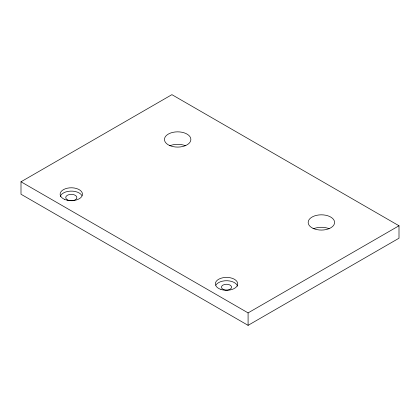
<?xml version="1.0" encoding="UTF-8"?>
<svg xmlns="http://www.w3.org/2000/svg" width="420" height="420" viewBox="0 0 420 420"><rect width="100%" height="100%" fill="white"/><g stroke="black" fill="none" stroke-linecap="round" stroke-linejoin="round"><path stroke-width="0.63" d="M21 181.786L171.911 94.658L399 225.766L399 238.214L248.089 325.343L21 194.234L21 181.786L248.089 312.895L399 225.766M248.089 312.895L248.089 325.343M169.895 145.745A13.214 7.628 0 0 1 185.425 145.745M313.625 228.722A13.214 7.628 0 0 1 329.154 228.722M60.265 196.544A11.177 6.452 0 0 1 70.429 191.121A11.177 6.452 0 0 1 81.937 195.557M215.896 285.175A11.177 6.452 0 0 1 227.404 280.739A11.177 6.452 0 0 1 237.568 286.162M169.349 145.394A13.214 7.628 0 0 0 190.712 140.658A13.214 7.628 0 0 0 172.924 132.347A13.214 7.628 0 0 0 169.349 145.394M313.073 228.375A13.214 7.628 0 0 0 334.435 223.64A13.214 7.628 0 0 0 316.654 215.323A13.214 7.628 0 0 0 313.073 228.375M220.941 289.443A11.177 6.452 0 0 0 237.709 283.852A11.177 6.452 0 0 0 220.941 278.26A11.177 6.452 0 0 0 220.941 289.443M67.788 200.062A5.591 3.229 0 0 0 76.823 198.056A5.591 3.229 0 0 0 69.3 194.539A5.591 3.229 0 0 0 67.788 200.062M64.27 199.248A11.177 6.452 0 0 0 82.346 195.242A11.177 6.452 0 0 0 67.3 188.207A11.177 6.452 0 0 0 64.27 199.248M223.33 289.454A5.082 2.935 0 0 0 231.546 287.632A5.082 2.935 0 0 0 224.705 284.435A5.082 2.935 0 0 0 223.33 289.454"/></g></svg>
